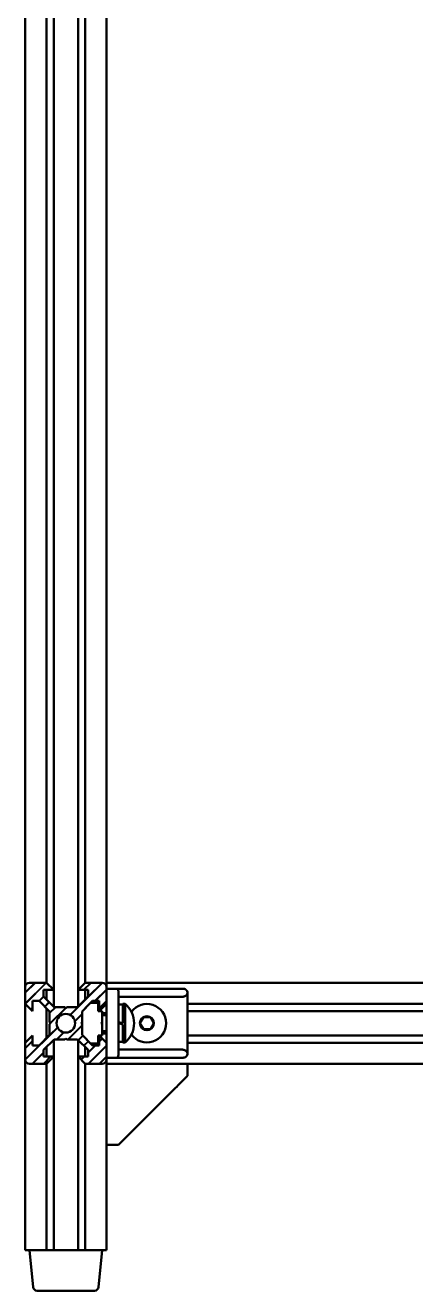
# Model space of a CAD drawing. Extents: x 28090 to 29926, y -10629 to -9321.
# Drawn here: x 29412.5 to 29508.8, y -9955.9 to -9643.6 of the extents above; entities that cross this region are included whole.
import ezdxf

# ---------------------------------------------------------------- set-up
doc = ezdxf.new("R2010")
doc.units = 0
for name, color, linetype, lineweight in [('Fixação e Transmissão', 5, 'Continuous', 50), ('Hotend', 4, 'Continuous', 50), ('Perfis e Cantoneiras', 2, 'Continuous', 50)]:
    doc.layers.add(name, color=color, linetype=linetype, lineweight=lineweight)
doc.layers.add('Hachura', color=9, linetype='Continuous')

msp = doc.modelspace()

# ---------------------------------------------------------------- hatches: boundary and pattern name
at = {"layer": 'Hachura'}
h = msp.add_hatch(dxfattribs=at)
h.set_pattern_fill('JIS_LC_8A', color=256, scale=0.25, angle=359.999983)
h.paths.add_polyline_path([(29417.033, -9896.468), (29419.633, -9893.868), (29422.283, -9893.868), (29422.533, -9893.618), (29422.783, -9893.868), (29425.433, -9893.868), (29428.033, -9896.468), (29428.033, -9898.068), (29425.533, -9898.068), (29427.333, -9899.868), (29431.094, -9899.868), (29431.533, -9899.868, 0.4142136), (29432.533, -9898.868), (29432.533, -9894.668), (29430.733, -9892.868), (29430.733, -9895.368), (29429.133, -9895.368), (29426.533, -9892.768), (29426.533, -9890.118), (29426.283, -9889.868), (29426.533, -9889.618), (29426.533, -9886.968), (29429.133, -9884.368), (29430.733, -9884.368), (29430.733, -9886.868), (29432.533, -9885.068), (29432.533, -9880.868, 0.4142136), (29431.533, -9879.868), (29427.333, -9879.868), (29425.533, -9881.668), (29427.333, -9881.668), (29428.033, -9881.668), (29428.033, -9883.268), (29427.333, -9883.968), (29425.533, -9885.768), (29425.433, -9885.868), (29422.783, -9885.868), (29422.533, -9886.118), (29422.283, -9885.868), (29419.633, -9885.868), (29419.533, -9885.768), (29417.733, -9883.968), (29417.033, -9883.268), (29417.033, -9881.668), (29417.733, -9881.668), (29419.533, -9881.668), (29417.733, -9879.868), (29413.533, -9879.868, 0.4142136), (29412.533, -9880.868), (29412.533, -9885.068), (29414.333, -9886.868), (29414.333, -9884.368), (29415.933, -9884.368), (29418.533, -9886.968), (29418.533, -9889.618), (29418.783, -9889.868), (29418.533, -9890.118), (29418.533, -9892.768), (29415.933, -9895.368), (29414.333, -9895.368), (29414.333, -9892.868), (29412.533, -9894.668), (29412.533, -9898.868, 0.4142136), (29413.533, -9899.868), (29414.094, -9899.868), (29415.094, -9899.868), (29417.733, -9899.868), (29419.533, -9898.068), (29417.033, -9898.068), (29417.033, -9896.468)])
h.paths.add_polyline_path([(29424.833, -9889.868, -1), (29420.233, -9889.868, -1), (29424.833, -9889.868)], flags=16)

# ---------------------------------------------------------------- linework, layer by layer
at = {"layer": 'Fixação e Transmissão'}
for p, q in [((29428.633, -9884.868), (29426.533, -9886.968)), ((29430.533, -9884.868), (29428.633, -9884.868)), ((29430.533, -9884.868), (29430.533, -9886.868)), ((29435.533, -9885.268), (29435.533, -9894.468)), ((29436.633, -9885.118), (29436.633, -9889.868)), ((29437.133, -9885.118), (29436.633, -9885.118)), ((29436.633, -9885.268), (29436.633, -9889.868)), ((29437.133, -9885.118), (29437.133, -9894.618)), ((29426.533, -9886.968), (29426.533, -9892.768)), ((29431.533, -9886.868), (29430.533, -9886.868)), ((29431.533, -9886.868), (29431.533, -9889.568)), ((29432.533, -9887.368), (29431.533, -9887.368)), ((29441.667, -9888.368), (29440.801, -9889.868)), ((29443.399, -9888.368), (29444.265, -9889.868)), ((29431.533, -9889.568), (29431.233, -9889.868)), ((29431.533, -9890.168), (29431.233, -9889.868)), ((29431.533, -9890.168), (29431.533, -9892.868)), ((29436.633, -9889.868), (29435.533, -9889.571)), ((29436.633, -9890.166), (29435.533, -9889.868)), ((29436.633, -9890.166), (29436.633, -9894.618)), ((29436.633, -9890.166), (29436.633, -9894.468)), ((29441.667, -9891.368), (29440.801, -9889.868)), ((29441.667, -9891.368), (29441.667, -9891.368)), ((29443.399, -9891.368), (29444.265, -9889.868)), ((29428.633, -9894.868), (29426.533, -9892.768)), ((29430.533, -9894.868), (29428.633, -9894.868)), ((29431.533, -9892.868), (29430.533, -9892.868)), ((29430.533, -9892.868), (29430.533, -9894.868)), ((29432.533, -9892.368), (29431.533, -9892.368)), ((29437.133, -9894.618), (29436.633, -9894.618))]:
    msp.add_line(p, q, dxfattribs=at)
at = {"layer": 'Fixação e Transmissão', "ltscale": 0.1}
for p, q in [((29435.533, -9885.268), (29436.633, -9885.268)), ((29443.399, -9888.368), (29441.667, -9888.368)), ((29443.399, -9891.368), (29441.667, -9891.368)), ((29435.533, -9894.468), (29436.633, -9894.468))]:
    msp.add_line(p, q, dxfattribs=at)
at = {"layer": 'Fixação e Transmissão'}
msp.add_circle((29442.533, -9889.868), 1.732, dxfattribs=at)
for centre, radius, start, end in [((29433.244, -9889.868), 6.139, 309.30765, 50.69235), ((29442.533, -9889.868), 4.75, 216.25467, 143.74533)]:
    msp.add_arc(centre, radius, start, end, dxfattribs=at)
at = {"layer": 'Hachura'}
for p, q in [((29432.533, -9887.868), (29431.533, -9887.868)), ((29432.533, -9891.868), (29431.533, -9891.868))]:
    msp.add_line(p, q, dxfattribs=at)
at = {"layer": 'Hotend'}
for p, q in [((29413.533, -9945.868), (29431.533, -9945.868)), ((29413.533, -9945.868), (29414.443, -9954.968)), ((29431.533, -9945.868), (29430.623, -9954.968)), ((29415.438, -9955.868), (29429.628, -9955.868))]:
    msp.add_line(p, q, dxfattribs=at)
for centre, start, end in [((29415.438, -9954.868), 185.71059, 270), ((29429.628, -9954.868), 270, 354.28941)]:
    msp.add_arc(centre, 1, start, end, dxfattribs=at)
at = {"layer": 'Perfis e Cantoneiras'}
for p, q in [((29412.533, -9945.868), (29412.533, -9520.867)), ((29432.533, -9945.868), (29432.533, -9520.864)), ((29417.733, -9879.868), (29417.733, -9560.866)), ((29419.533, -9885.768), (29419.533, -9560.866)), ((29425.533, -9885.768), (29425.533, -9560.866)), ((29427.333, -9879.868), (29427.333, -9560.866)), ((29412.533, -9885.068), (29412.533, -9880.868)), ((29413.533, -9879.868), (29417.733, -9879.868)), ((29417.033, -9881.668), (29419.533, -9881.668)), ((29417.033, -9883.268), (29417.033, -9881.668)), ((29419.533, -9881.668), (29417.733, -9879.868)), ((29417.733, -9883.968), (29417.733, -9881.668)), ((29417.733, -9883.968), (29417.733, -9881.668)), ((29417.733, -9883.968), (29417.733, -9881.668)), ((29425.533, -9881.668), (29427.333, -9879.868)), ((29425.533, -9881.668), (29428.033, -9881.668)), ((29427.333, -9879.868), (29431.533, -9879.868)), ((29427.333, -9883.968), (29427.333, -9881.668)), ((29427.333, -9883.968), (29427.333, -9881.668)), ((29427.333, -9883.968), (29427.333, -9881.668)), ((29428.033, -9883.268), (29428.033, -9881.668)), ((29559.035, -9879.868), (29432.533, -9879.868)), ((29432.533, -9885.068), (29432.533, -9880.868)), ((29414.333, -9886.868), (29412.533, -9885.068)), ((29415.933, -9884.368), (29414.333, -9884.368)), ((29414.333, -9886.868), (29414.333, -9884.368)), ((29418.533, -9886.968), (29415.933, -9884.368)), ((29419.633, -9885.868), (29417.033, -9883.268)), ((29425.433, -9885.868), (29428.033, -9883.268)), ((29427.333, -9886.168), (29429.133, -9884.368)), ((29429.133, -9884.368), (29430.733, -9884.368)), ((29430.733, -9886.868), (29430.733, -9884.368)), ((29430.733, -9886.868), (29432.533, -9885.068)), ((29542.035, -9885.068), (29452.533, -9885.068)), ((29417.733, -9893.568), (29417.733, -9886.168)), ((29417.733, -9893.568), (29417.733, -9886.168)), ((29417.733, -9893.568), (29417.733, -9886.168)), ((29418.533, -9889.618), (29418.533, -9886.968)), ((29419.633, -9885.868), (29422.283, -9885.868)), ((29422.533, -9886.118), (29422.283, -9885.868)), ((29422.533, -9886.118), (29422.783, -9885.868)), ((29422.783, -9885.868), (29425.433, -9885.868)), ((29426.533, -9889.618), (29426.533, -9886.968)), ((29542.035, -9886.868), (29452.533, -9886.868)), ((29418.783, -9889.868), (29418.533, -9889.618)), ((29418.783, -9889.868), (29418.533, -9890.118)), ((29418.533, -9892.768), (29418.533, -9890.118)), ((29426.283, -9889.868), (29426.533, -9889.618)), ((29426.283, -9889.868), (29426.533, -9890.118)), ((29426.533, -9892.768), (29426.533, -9890.118)), ((29414.333, -9892.868), (29412.533, -9894.668)), ((29412.533, -9898.868), (29412.533, -9894.668)), ((29414.333, -9895.368), (29414.333, -9892.868)), ((29418.533, -9892.768), (29415.933, -9895.368)), ((29419.633, -9893.868), (29417.033, -9896.468)), ((29419.533, -9945.868), (29419.533, -9893.968)), ((29419.633, -9893.868), (29422.283, -9893.868)), ((29422.533, -9893.618), (29422.283, -9893.868)), ((29422.533, -9893.618), (29422.783, -9893.868)), ((29422.783, -9893.868), (29425.433, -9893.868)), ((29425.433, -9893.868), (29428.033, -9896.468)), ((29425.533, -9945.868), (29425.533, -9893.968)), ((29426.533, -9892.768), (29429.133, -9895.368)), ((29430.733, -9895.368), (29430.733, -9892.868)), ((29430.733, -9892.868), (29432.533, -9894.668)), ((29432.533, -9898.868), (29432.533, -9894.668)), ((29542.035, -9892.868), (29452.533, -9892.868)), ((29542.035, -9894.668), (29452.533, -9894.668)), ((29415.933, -9895.368), (29414.333, -9895.368)), ((29417.033, -9896.468), (29417.033, -9898.068)), ((29417.033, -9898.068), (29419.533, -9898.068)), ((29417.733, -9898.068), (29417.733, -9895.768)), ((29417.733, -9898.068), (29417.733, -9895.768)), ((29417.733, -9898.068), (29417.733, -9895.768)), ((29419.533, -9898.068), (29417.733, -9899.868)), ((29425.533, -9898.068), (29427.333, -9899.868)), ((29425.533, -9898.068), (29428.033, -9898.068)), ((29427.333, -9898.068), (29427.333, -9895.768)), ((29427.333, -9898.068), (29427.333, -9895.768)), ((29427.333, -9898.068), (29427.333, -9895.768)), ((29428.033, -9896.468), (29428.033, -9898.068)), ((29429.133, -9895.368), (29430.733, -9895.368)), ((29413.533, -9899.868), (29417.733, -9899.868)), ((29417.733, -9945.868), (29417.733, -9899.868)), ((29427.333, -9945.868), (29427.333, -9899.868)), ((29427.333, -9899.868), (29431.533, -9899.868)), ((29608.876, -9899.868), (29432.533, -9899.868)), ((29432.533, -9945.868), (29412.533, -9945.868))]:
    msp.add_line(p, q, dxfattribs=at)
at = {"layer": 'Perfis e Cantoneiras', "color": 30}
for p, q in [((29432.533, -9881.368), (29432.533, -9898.368)), ((29432.533, -9881.368), (29435.119, -9881.368)), ((29435.119, -9881.368), (29432.533, -9881.368)), ((29432.533, -9897.368), (29432.533, -9882.368)), ((29451.533, -9881.368), (29435.119, -9881.368)), ((29435.119, -9881.368), (29451.533, -9881.368)), ((29435.533, -9882.368), (29435.533, -9897.368)), ((29435.533, -9882.368), (29435.533, -9897.368)), ((29452.533, -9897.368), (29452.533, -9882.368)), ((29452.533, -9897.368), (29452.533, -9882.368)), ((29435.533, -9883.368), (29451.119, -9883.368)), ((29435.533, -9883.368), (29451.119, -9883.368)), ((29431.533, -9888.618), (29431.533, -9891.118)), ((29431.533, -9888.618), (29431.533, -9891.118)), ((29451.119, -9896.368), (29435.533, -9896.368)), ((29435.533, -9896.368), (29451.119, -9896.368)), ((29432.533, -9898.368), (29435.119, -9898.368)), ((29432.533, -9898.368), (29435.119, -9898.368)), ((29451.533, -9899.868), (29432.533, -9899.868)), ((29432.533, -9899.868), (29432.533, -9918.868)), ((29432.533, -9899.868), (29451.533, -9899.868)), ((29432.533, -9918.868), (29432.533, -9899.868)), ((29435.119, -9898.368), (29451.533, -9898.368)), ((29435.119, -9898.368), (29451.533, -9898.368)), ((29452.533, -9902.868), (29452.533, -9899.868)), ((29452.533, -9902.868), (29452.533, -9899.868)), ((29432.533, -9919.868), (29435.533, -9919.868)), ((29432.533, -9919.868), (29435.533, -9919.868))]:
    msp.add_line(p, q, dxfattribs=at)
at = {"layer": 'Perfis e Cantoneiras'}
msp.add_circle((29422.533, -9889.868), 2.3, dxfattribs=at)
for centre, start, end in [((29413.533, -9880.868), 90, 180), ((29431.533, -9880.868), 0, 90), ((29413.533, -9898.868), 180, 270), ((29431.533, -9898.868), 270, 360)]:
    msp.add_arc(centre, 1, start, end, dxfattribs=at)
at = {"layer": 'Perfis e Cantoneiras', "color": 30}
for centre, start, end in [((29451.533, -9882.368), 78.75, 90), ((29451.533, -9882.368), 360, 22.5), ((29451.533, -9897.368), 337.5007, 360), ((29451.533, -9897.368), 270, 281.25)]:
    msp.add_arc(centre, 1, start, end, dxfattribs=at)
for points, degree in [([(29435.119, -9881.368), (29435.173, -9881.372), (29435.2, -9881.388)], 2), ([(29435.2, -9881.388), (29435.173, -9881.372), (29435.119, -9881.368)], 2), ([(29435.2, -9881.388), (29435.244, -9881.41), (29435.277, -9881.445)], 2), ([(29435.277, -9881.445), (29435.244, -9881.41), (29435.2, -9881.388)], 2), ([(29435.277, -9881.445), (29435.36, -9881.532), (29435.412, -9881.661)], 2), ([(29435.412, -9881.661), (29435.36, -9881.532), (29435.277, -9881.445)], 2), ([(29435.412, -9881.661), (29435.472, -9881.809), (29435.502, -9881.986)], 2), ([(29435.502, -9881.986), (29435.472, -9881.809), (29435.412, -9881.661)], 2), ([(29435.502, -9881.986), (29435.533, -9882.172), (29435.533, -9882.368)], 2), ([(29435.533, -9882.368), (29435.533, -9882.172), (29435.502, -9881.986)], 2), ([(29435.533, -9882.564), (29435.533, -9882.368)], 1), ([(29435.533, -9882.368), (29435.533, -9882.565), (29435.533, -9882.751)], 2), ([(29451.728, -9881.388), (29451.664, -9881.372), (29451.533, -9881.368)], 2), ([(29451.533, -9881.368), (29451.664, -9881.372), (29451.728, -9881.388)], 2), ([(29451.728, -9881.388), (29451.632, -9881.369), (29451.534, -9881.368)], 2), ([(29451.916, -9881.445), (29451.835, -9881.41), (29451.728, -9881.388)], 2), ([(29451.728, -9881.388), (29451.835, -9881.41), (29451.916, -9881.445)], 2), ([(29451.916, -9881.445), (29451.826, -9881.407), (29451.73, -9881.388)], 2), ([(29452.24, -9881.661), (29452.115, -9881.532), (29451.916, -9881.445)], 2), ([(29451.916, -9881.445), (29452.115, -9881.532), (29452.24, -9881.661)], 2), ([(29452.089, -9881.537), (29452.007, -9881.483), (29451.917, -9881.445)], 2), ([(29452.24, -9881.661), (29452.17, -9881.592), (29452.089, -9881.537)], 2), ([(29452.364, -9881.813), (29452.31, -9881.731), (29452.24, -9881.661)], 2), ([(29452.457, -9881.986), (29452.385, -9881.809), (29452.24, -9881.661)], 2), ([(29452.24, -9881.661), (29452.385, -9881.809), (29452.457, -9881.986)], 2), ([(29452.457, -9881.986), (29452.419, -9881.895), (29452.364, -9881.813)], 2), ([(29452.425, -9882.751), (29452.533, -9882.565), (29452.533, -9882.368)], 2), ([(29452.506, -9882.564), (29452.479, -9882.66), (29452.425, -9882.751)], 2), ([(29452.514, -9882.172), (29452.494, -9882.076), (29452.457, -9881.986)], 2), ([(29452.533, -9882.368), (29452.533, -9882.172), (29452.457, -9881.986)], 2), ([(29452.457, -9881.986), (29452.533, -9882.172), (29452.533, -9882.368)], 2), ([(29452.533, -9882.368), (29452.533, -9882.467), (29452.506, -9882.564)], 2), ([(29452.533, -9882.368), (29452.533, -9882.271), (29452.514, -9882.175)], 2), ([(29435.533, -9882.751), (29435.533, -9882.927), (29435.533, -9883.075)], 2), ([(29435.533, -9883.076), (29435.533, -9883.205), (29435.533, -9883.292)], 2), ([(29435.533, -9883.292), (29435.533, -9883.327), (29435.533, -9883.349)], 2), ([(29435.533, -9883.349), (29435.533, -9883.365), (29435.533, -9883.368)], 2), ([(29451.119, -9883.368), (29451.304, -9883.365), (29451.395, -9883.349)], 2), ([(29451.395, -9883.349), (29451.258, -9883.368), (29451.119, -9883.368)], 2), ([(29451.395, -9883.349), (29451.546, -9883.327), (29451.66, -9883.292)], 2), ([(29451.66, -9883.292), (29451.531, -9883.33), (29451.395, -9883.349)], 2), ([(29451.66, -9883.292), (29451.942, -9883.205), (29452.119, -9883.076)], 2), ([(29451.905, -9883.2), (29451.789, -9883.255), (29451.66, -9883.292)], 2), ([(29452.119, -9883.076), (29452.02, -9883.145), (29451.905, -9883.2)], 2), ([(29452.119, -9883.076), (29452.324, -9882.928), (29452.425, -9882.751)], 2), ([(29452.295, -9882.924), (29452.217, -9883.006), (29452.119, -9883.076)], 2), ([(29452.425, -9882.751), (29452.372, -9882.842), (29452.295, -9882.924)], 2), ([(29431.533, -9887.868), (29431.533, -9887.868), (29431.533, -9887.926)], 2), ([(29431.533, -9887.868), (29432.533, -9887.868)], 1), ([(29431.533, -9887.868), (29431.533, -9887.868), (29431.533, -9887.926)], 2), ([(29431.533, -9887.868), (29432.533, -9887.868)], 1), ([(29431.533, -9887.926), (29431.533, -9887.983), (29431.533, -9888.088)], 2), ([(29431.533, -9887.926), (29431.533, -9887.983), (29431.533, -9888.088)], 2), ([(29431.533, -9888.088), (29431.533, -9888.194), (29431.533, -9888.331)], 2), ([(29431.533, -9888.088), (29431.533, -9888.194), (29431.533, -9888.331)], 2), ([(29431.533, -9888.331), (29431.533, -9888.469), (29431.533, -9888.618)], 2), ([(29431.533, -9888.331), (29431.533, -9888.469), (29431.533, -9888.618)], 2), ([(29431.533, -9891.118), (29431.533, -9891.268), (29431.533, -9891.406)], 2), ([(29431.533, -9891.406), (29431.533, -9891.543), (29431.533, -9891.649)], 2), ([(29431.533, -9891.406), (29431.533, -9891.543), (29431.533, -9891.649)], 2), ([(29431.533, -9891.649), (29431.533, -9891.754), (29431.533, -9891.811)], 2), ([(29431.533, -9891.649), (29431.533, -9891.754), (29431.533, -9891.811)], 2), ([(29431.533, -9891.811), (29431.533, -9891.868), (29431.533, -9891.868)], 2), ([(29431.533, -9891.811), (29431.533, -9891.868), (29431.533, -9891.868)], 2), ([(29431.533, -9891.868), (29432.533, -9891.868)], 1), ([(29431.533, -9891.868), (29432.533, -9891.868)], 1), ([(29435.412, -9898.076), (29435.36, -9898.205), (29435.277, -9898.292)], 2), ([(29435.277, -9898.292), (29435.36, -9898.205), (29435.412, -9898.076)], 2), ([(29435.502, -9897.751), (29435.472, -9897.928), (29435.412, -9898.076)], 2), ([(29435.412, -9898.076), (29435.472, -9897.928), (29435.502, -9897.751)], 2), ([(29435.533, -9897.368), (29435.533, -9897.565), (29435.502, -9897.751)], 2), ([(29435.502, -9897.751), (29435.533, -9897.565), (29435.533, -9897.368)], 2), ([(29435.533, -9896.368), (29435.533, -9896.372), (29435.533, -9896.388)], 2), ([(29435.533, -9896.388), (29435.533, -9896.41), (29435.533, -9896.445)], 2), ([(29435.533, -9896.445), (29435.533, -9896.532), (29435.533, -9896.661)], 2), ([(29435.533, -9896.662), (29435.533, -9896.81), (29435.533, -9896.986)], 2), ([(29435.533, -9896.986), (29435.533, -9897.172), (29435.533, -9897.368)], 2), ([(29435.533, -9897.368), (29435.533, -9897.173)], 1), ([(29451.395, -9896.388), (29451.304, -9896.372), (29451.119, -9896.368)], 2), ([(29451.119, -9896.368), (29451.258, -9896.368), (29451.395, -9896.388)], 2), ([(29451.66, -9896.445), (29451.546, -9896.41), (29451.395, -9896.388)], 2), ([(29451.395, -9896.388), (29451.531, -9896.407), (29451.66, -9896.445)], 2), ([(29452.119, -9896.661), (29451.942, -9896.532), (29451.66, -9896.445)], 2), ([(29451.66, -9896.445), (29451.789, -9896.482), (29451.905, -9896.537)], 2), ([(29451.905, -9896.537), (29452.02, -9896.592), (29452.119, -9896.661)], 2), ([(29451.916, -9898.292), (29452.115, -9898.205), (29452.24, -9898.076)], 2), ([(29452.24, -9898.076), (29452.115, -9898.205), (29451.916, -9898.292)], 2), ([(29451.916, -9898.292), (29452.007, -9898.255), (29452.089, -9898.2)], 2), ([(29452.089, -9898.2), (29452.17, -9898.145), (29452.24, -9898.076)], 2), ([(29452.425, -9896.986), (29452.324, -9896.809), (29452.119, -9896.661)], 2), ([(29452.119, -9896.661), (29452.217, -9896.731), (29452.295, -9896.813)], 2), ([(29452.24, -9898.076), (29452.385, -9897.928), (29452.457, -9897.751)], 2), ([(29452.457, -9897.751), (29452.385, -9897.928), (29452.24, -9898.076)], 2), ([(29452.24, -9898.076), (29452.31, -9898.006), (29452.364, -9897.924)], 2), ([(29452.295, -9896.813), (29452.372, -9896.895), (29452.425, -9896.986)], 2), ([(29452.364, -9897.924), (29452.419, -9897.842), (29452.457, -9897.751)], 2), ([(29452.533, -9897.368), (29452.533, -9897.172), (29452.425, -9896.986)], 2), ([(29452.425, -9896.986), (29452.479, -9897.077), (29452.506, -9897.173)], 2), ([(29452.457, -9897.751), (29452.533, -9897.565), (29452.533, -9897.368)], 2), ([(29452.533, -9897.368), (29452.533, -9897.565), (29452.457, -9897.751)], 2), ([(29452.457, -9897.751), (29452.494, -9897.661), (29452.514, -9897.565)], 2), ([(29452.506, -9897.173), (29452.533, -9897.27), (29452.533, -9897.368)], 2), ([(29452.514, -9897.564), (29452.533, -9897.467), (29452.533, -9897.368)], 2), ([(29435.2, -9898.349), (29435.173, -9898.365), (29435.119, -9898.368)], 2), ([(29435.119, -9898.368), (29435.173, -9898.365), (29435.2, -9898.349)], 2), ([(29435.277, -9898.292), (29435.244, -9898.327), (29435.2, -9898.349)], 2), ([(29435.2, -9898.349), (29435.244, -9898.327), (29435.277, -9898.292)], 2), ([(29451.533, -9898.368), (29451.664, -9898.365), (29451.728, -9898.349)], 2), ([(29451.728, -9898.349), (29451.664, -9898.365), (29451.533, -9898.368)], 2), ([(29451.728, -9899.868), (29451.533, -9899.868)], 1), ([(29451.534, -9898.368), (29451.632, -9898.368), (29451.728, -9898.349)], 2), ([(29451.728, -9898.349), (29451.825, -9898.33), (29451.916, -9898.292)], 2), ([(29451.728, -9898.349), (29451.835, -9898.327), (29451.916, -9898.292)], 2), ([(29451.916, -9898.292), (29451.835, -9898.327), (29451.728, -9898.349)], 2), ([(29451.916, -9899.868), (29451.825, -9899.868), (29451.728, -9899.868)], 2), ([(29452.089, -9899.868), (29452.007, -9899.868), (29451.916, -9899.868)], 2), ([(29452.24, -9899.868), (29452.17, -9899.868), (29452.089, -9899.868)], 2), ([(29452.364, -9899.868), (29452.31, -9899.868), (29452.24, -9899.868)], 2), ([(29452.457, -9899.868), (29452.419, -9899.868), (29452.364, -9899.868)], 2), ([(29452.514, -9899.868), (29452.495, -9899.868), (29452.457, -9899.868)], 2), ([(29452.533, -9899.868), (29452.533, -9899.868), (29452.514, -9899.868)], 2), ([(29452.533, -9902.868), (29435.533, -9919.868)], 1), ([(29432.533, -9918.868), (29432.533, -9919.038), (29432.533, -9919.199), (29432.533, -9919.304), (29432.533, -9919.4), (29432.533, -9919.494), (29432.533, -9919.575), (29432.533, -9919.613), (29432.533, -9919.65), (29432.533, -9919.683), (29432.533, -9919.715), (29432.533, -9919.742), (29432.533, -9919.769), (29432.533, -9919.791), (29432.533, -9919.812), (29432.533, -9919.828), (29432.533, -9919.843), (29432.533, -9919.853), (29432.533, -9919.862), (29432.533, -9919.865), (29432.533, -9919.868)], 2), ([(29432.533, -9919.063), (29432.533, -9919.16), (29432.533, -9919.251)], 2), ([(29432.533, -9919.251), (29432.533, -9919.342), (29432.533, -9919.424)], 2), ([(29432.533, -9919.424), (29432.533, -9919.506), (29432.533, -9919.575)], 2), ([(29432.533, -9919.575), (29432.533, -9919.645), (29432.533, -9919.7)], 2), ([(29432.533, -9919.7), (29432.533, -9919.754), (29432.533, -9919.792)], 2), ([(29432.533, -9919.792), (29432.533, -9919.83), (29432.533, -9919.849)], 2), ([(29432.533, -9919.849), (29432.533, -9919.868), (29432.533, -9919.868)], 2)]:
    msp.add_open_spline(points, degree=degree, dxfattribs=at)
for points, knots in [([(29431.533, -9887.868), (29431.533, -9887.87), (29431.533, -9887.872), (29431.533, -9887.873), (29431.533, -9887.878), (29431.533, -9887.883), (29431.533, -9887.887), (29431.533, -9887.895), (29431.533, -9887.903), (29431.533, -9887.911), (29431.533, -9887.921), (29431.533, -9887.932), (29431.533, -9887.943), (29431.533, -9887.956), (29431.533, -9887.97), (29431.533, -9887.983), (29431.533, -9888.015), (29431.533, -9888.049), (29431.533, -9888.088), (29431.533, -9888.228), (29431.533, -9888.422), (29431.533, -9888.618)], [1.5708, 1.5708, 1.5708, 1.5708, 1.683, 1.683, 1.683, 1.7952, 1.7952, 1.7952, 1.9074, 1.9074, 1.9074, 2.0196, 2.0196, 2.0196, 2.1318, 2.1318, 2.1318, 2.35619, 2.35619, 2.35619, 3.14159, 3.14159, 3.14159, 3.14159]), ([(29431.533, -9887.868), (29431.533, -9887.87), (29431.533, -9887.872), (29431.533, -9887.873), (29431.533, -9887.878), (29431.533, -9887.883), (29431.533, -9887.887), (29431.533, -9887.895), (29431.533, -9887.903), (29431.533, -9887.911), (29431.533, -9887.921), (29431.533, -9887.932), (29431.533, -9887.943), (29431.533, -9887.956), (29431.533, -9887.97), (29431.533, -9887.983), (29431.533, -9888.015), (29431.533, -9888.049), (29431.533, -9888.088), (29431.533, -9888.228), (29431.533, -9888.422), (29431.533, -9888.618)], [1.5708, 1.5708, 1.5708, 1.5708, 1.683, 1.683, 1.683, 1.7952, 1.7952, 1.7952, 1.9074, 1.9074, 1.9074, 2.0196, 2.0196, 2.0196, 2.1318, 2.1318, 2.1318, 2.35619, 2.35619, 2.35619, 3.14159, 3.14159, 3.14159, 3.14159]), ([(29431.533, -9891.118), (29431.533, -9891.315), (29431.533, -9891.509), (29431.533, -9891.649), (29431.533, -9891.668), (29431.533, -9891.686), (29431.533, -9891.705), (29431.533, -9891.739), (29431.533, -9891.769), (29431.533, -9891.794), (29431.533, -9891.805), (29431.533, -9891.816), (29431.533, -9891.826), (29431.533, -9891.834), (29431.533, -9891.842), (29431.533, -9891.85), (29431.533, -9891.854), (29431.533, -9891.859), (29431.533, -9891.864), (29431.533, -9891.865), (29431.533, -9891.867), (29431.533, -9891.868)], [0, 0, 0, 0, 0.785398, 0.785398, 0.785398, 0.897598, 0.897598, 0.897598, 1.122, 1.122, 1.122, 1.2342, 1.2342, 1.2342, 1.3464, 1.3464, 1.3464, 1.4586, 1.4586, 1.4586, 1.5708, 1.5708, 1.5708, 1.5708]), ([(29431.533, -9891.118), (29431.533, -9891.315), (29431.533, -9891.509), (29431.533, -9891.649), (29431.533, -9891.668), (29431.533, -9891.686), (29431.533, -9891.705), (29431.533, -9891.739), (29431.533, -9891.769), (29431.533, -9891.794), (29431.533, -9891.805), (29431.533, -9891.816), (29431.533, -9891.826), (29431.533, -9891.834), (29431.533, -9891.842), (29431.533, -9891.85), (29431.533, -9891.854), (29431.533, -9891.859), (29431.533, -9891.864), (29431.533, -9891.865), (29431.533, -9891.867), (29431.533, -9891.868)], [0, 0, 0, 0, 0.785398, 0.785398, 0.785398, 0.897598, 0.897598, 0.897598, 1.122, 1.122, 1.122, 1.2342, 1.2342, 1.2342, 1.3464, 1.3464, 1.3464, 1.4586, 1.4586, 1.4586, 1.5708, 1.5708, 1.5708, 1.5708]), ([(29452.533, -9899.868), (29452.531, -9899.868), (29452.529, -9899.868), (29452.527, -9899.868), (29452.52, -9899.868), (29452.514, -9899.868), (29452.508, -9899.868), (29452.498, -9899.868), (29452.487, -9899.868), (29452.477, -9899.868), (29452.463, -9899.868), (29452.448, -9899.868), (29452.434, -9899.868), (29452.416, -9899.868), (29452.398, -9899.868), (29452.38, -9899.868), (29452.358, -9899.868), (29452.336, -9899.868), (29452.315, -9899.868), (29452.29, -9899.868), (29452.265, -9899.868), (29452.24, -9899.868), (29452.212, -9899.868), (29452.184, -9899.868), (29452.157, -9899.868), (29452.097, -9899.868), (29452.034, -9899.868), (29451.967, -9899.868), (29451.831, -9899.868), (29451.683, -9899.868), (29451.533, -9899.868)], [0, 0, 0, 0, 0.1122, 0.1122, 0.1122, 0.224399, 0.224399, 0.224399, 0.336599, 0.336599, 0.336599, 0.448799, 0.448799, 0.448799, 0.560999, 0.560999, 0.560999, 0.673198, 0.673198, 0.673198, 0.785398, 0.785398, 0.785398, 0.897598, 0.897598, 0.897598, 1.122, 1.122, 1.122, 1.5708, 1.5708, 1.5708, 1.5708])]:
    msp.add_open_spline(points, degree=3, knots=knots, dxfattribs=at)

doc.saveas('drawing.dxf')
